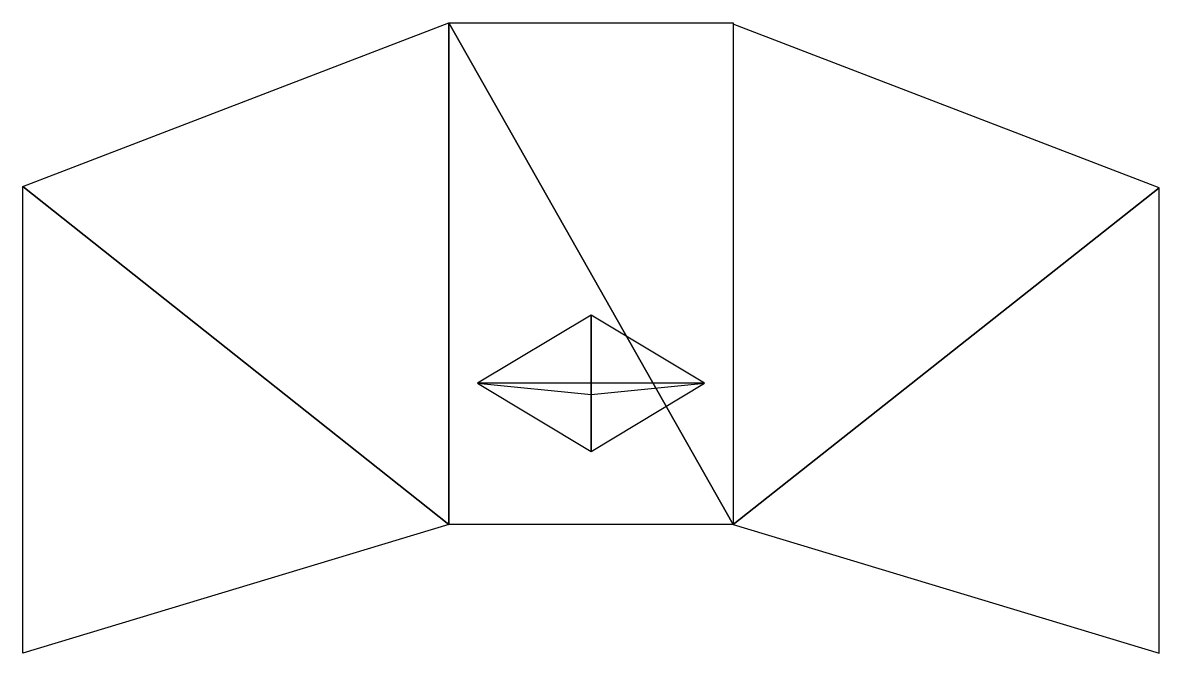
# Model space of a CAD drawing. Header units: metres. Extents: x -0.5 to 0.5, y -0.21 to 0.35.
import ezdxf

# ---------------------------------------------------------------- set-up
doc = ezdxf.new("R2010")
doc.units = ezdxf.units.M

msp = doc.modelspace()

# ---------------------------------------------------------------- linework, layer by layer
at = {"layer": 'GuardGun'}
for points in [[(0, 0.0883, 0.0419), (-0.1, 0.0283, 0.0006), (0, 0.0184, 0.7625)], [(0.1, 0.0283, 0.0006), (0, 0.0883, 0.0419), (0, 0.0184, 0.7625)], [(-0.1, 0.0283, 0.0006), (0, -0.0317, -0.0337), (0, 0.0283, 1.0006)], [(0, -0.0317, -0.0337), (0.1, 0.0283, 0.0006), (0, 0.0283, 1.0006)]]:
    msp.add_3dface(points, dxfattribs=at)
at = {"layer": 'GuardShield'}
for points in [[(-0.125, -0.0959, -0.072), (-0.5, 0.2014, 0.3195), (-0.125, 0.3456, 0.1628)], [(0.125, -0.0959, -0.072), (-0.125, -0.0959, -0.072), (-0.125, 0.3456, 0.1628)], [(0.125, -0.0959, -0.072), (-0.125, 0.3456, 0.1628), (0.125, 0.3456, 0.1628)], [(0.5, 0.2003, 0.3189), (0.125, 0.3444, 0.1622), (0.125, -0.0959, -0.072)], [(-0.125, -0.0959, -0.072), (-0.5, -0.2092, 0.2487), (-0.5, 0.2014, 0.3195)], [(0.5, 0.2003, 0.3189), (0.125, -0.0959, -0.072), (0.5, -0.2092, 0.2487)]]:
    msp.add_3dface(points, dxfattribs=at)

doc.saveas('drawing.dxf')
